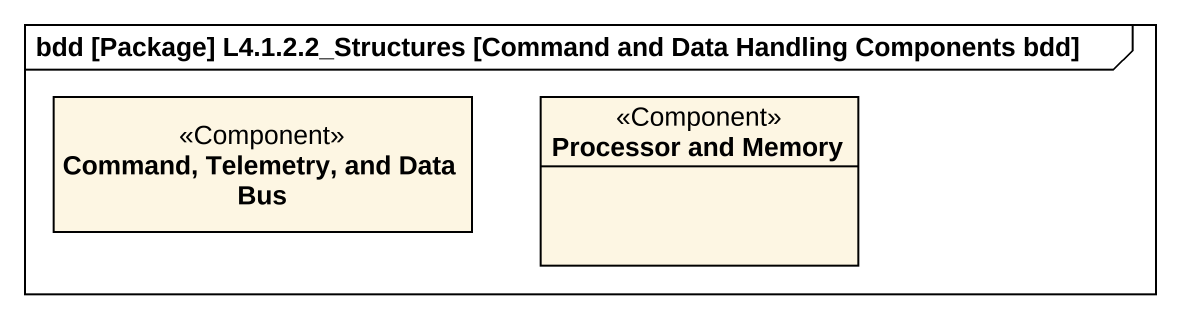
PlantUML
@startuml
mainframe bdd [Package] L4.1.2.2_Structures [Command and Data Handling Components bdd]
hide circle
hide empty members
class "Command, Telemetry, and Data Bus" as Command_Telemetry_and_Data <<Component>>
class "Processor and Memory" as Processor_and_Memory <<Component>>
@enduml
